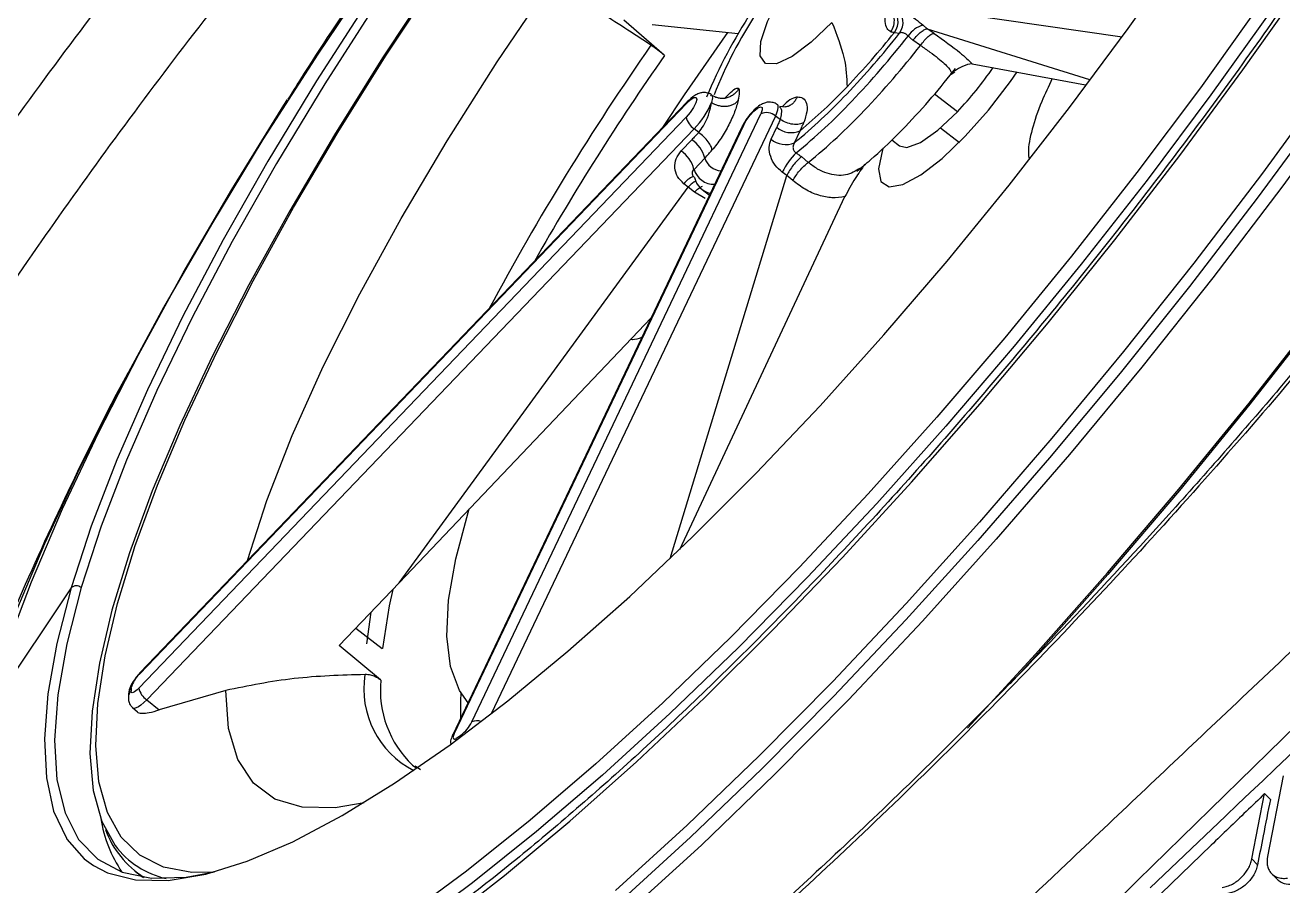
# Model space of a CAD drawing. Extents: x 0 to 84, y -21 to 126.
# Drawn here: x 70.35 to 72.5, y 16.114 to 17.586 of the extents above; entities that cross this region are included whole.
import ezdxf

# ---------------------------------------------------------------- set-up
doc = ezdxf.new("R2010")
doc.units = 0
doc.header["$MEASUREMENT"] = 0
doc.layers.add('1', color=4, linetype='Continuous')

# ---------------------------------------------------------------- blocks, each defined once
blk = doc.blocks.new('PRODIGY')
at = {"layer": '1', "color": 3, "linetype": 'Continuous', "lineweight": 25}
for p, q in [((72.2248, 17.5657), (71.8177, 17.6243)), ((71.4419, 17.5349), (71.3731, 17.5946)), ((71.4216, 17.5876), (71.5688, 17.572)), ((71.8358, 17.5739), (71.8444, 17.5727)), ((71.8847, 17.5864), (71.8918, 17.5802)), ((71.8918, 17.5802), (72.1693, 17.4936)), ((71.9035, 17.5723), (71.8918, 17.5802)), ((71.8802, 17.5517), (71.8674, 17.5606)), ((71.4419, 17.5349), (71.4424, 17.5344)), ((71.9331, 17.5036), (71.9315, 17.5029)), ((71.9327, 17.5028), (71.9389, 17.5064)), ((71.9686, 17.5201), (72.1625, 17.4845)), ((71.5244, 17.4619), (71.523, 17.454)), ((71.5236, 17.4665), (71.5244, 17.4619)), ((71.9434, 17.4383), (71.9043, 17.4686)), ((71.4807, 17.453), (70.5448, 16.4764)), ((71.4814, 17.455), (70.5456, 16.4784)), ((71.6495, 17.4463), (71.6394, 17.4474)), ((70.5437, 16.4523), (71.4795, 17.4289)), ((71.1131, 16.3946), (71.6074, 17.4348)), ((71.6324, 17.4309), (71.1465, 16.4085)), ((71.6405, 17.4251), (71.6324, 17.4309)), ((71.4933, 17.4093), (70.5575, 16.4327)), ((71.5746, 17.4117), (71.0802, 16.3716)), ((71.5774, 17.4148), (71.083, 16.3747)), ((71.5011, 17.403), (71.4933, 17.4093)), ((71.6247, 17.3913), (71.6344, 17.4117)), ((71.6648, 17.3852), (71.6745, 17.4056)), ((71.9146, 17.4108), (71.9467, 17.3859)), ((71.471, 17.3712), (71.4894, 17.3904)), ((71.8312, 17.3902), (71.8445, 17.3799)), ((71.5115, 17.3589), (71.4931, 17.3397)), ((71.6766, 17.3615), (71.6885, 17.3516)), ((71.6516, 17.3295), (71.644, 17.3352)), ((70.9889, 16.6326), (71.4829, 17.3092)), ((71.4521, 16.6741), (71.6516, 17.3295)), ((71.4829, 17.3092), (71.4756, 17.3152)), ((71.4939, 17.3008), (71.4829, 17.3092)), ((71.6621, 17.3204), (71.6516, 17.3295)), ((71.4686, 16.6898), (71.7511, 17.2931)), ((71.5123, 17.2896), (71.4939, 17.3008)), ((71.507, 17.3052), (71.5194, 17.2956)), ((70.9889, 16.6326), (71.4197, 17.0859)), ((70.4281, 16.6238), (70.2777, 16.3989)), ((70.8863, 16.5254), (70.9889, 16.6326)), ((70.9408, 16.5823), (70.9331, 16.5285)), ((70.9147, 16.5551), (70.9598, 16.5205)), ((70.9573, 16.4665), (70.8863, 16.5254)), ((70.9604, 16.5201), (70.9598, 16.5205)), ((70.9573, 16.4665), (70.9578, 16.466)), ((70.5263, 16.4427), (70.526, 16.4367)), ((70.5575, 16.4327), (70.5789, 16.4154)), ((70.6924, 16.4486), (70.5789, 16.4154)), ((70.5335, 16.4187), (70.5409, 16.4123)), ((71.0118, 16.3209), (71.0174, 16.3166)), ((71.0256, 16.3128), (71.0163, 16.3188)), ((72.5004, 16.3027), (72.4733, 16.1644)), ((72.4468, 16.1606), (72.4686, 16.272)), ((72.4686, 16.272), (72.4784, 16.2619)), ((72.273, 16.1111), (72.4019, 16.2337)), ((72.4565, 16.1505), (72.4468, 16.1606)), ((70.5387, 16.1384), (70.5508, 16.129)), ((72.4803, 16.1356), (72.49, 16.1255))]:
    blk.add_line(p, q, dxfattribs=at)
at = {"layer": '1', "color": 3, "linetype": 'Continuous', "lineweight": 25, "flags": 128}
for points in [[(72.6764, 17.5963), (72.5682, 17.4428), (72.4558, 17.2902), (72.3401, 17.1394), (72.2215, 16.9911), (72.1008, 16.8461), (71.9785, 16.7052), (71.8554, 16.5692), (71.732, 16.4388), (71.6091, 16.3147), (71.4872, 16.1975), (71.3671, 16.0878)], [(70.9492, 17.6843), (70.85, 17.537), (70.756, 17.3906), (70.6679, 17.2457), (70.586, 17.1033), (70.5108, 16.9643), (70.4429, 16.8294), (70.3826, 16.6994), (70.3302, 16.5751), (70.2861, 16.4572), (70.2505, 16.3464)], [(73.4207, 19.0608), (73.3831, 18.9434), (73.3366, 18.8186), (73.2815, 18.6871), (73.2182, 18.5496), (73.1469, 18.407), (73.0681, 18.26), (72.9823, 18.1095), (72.8898, 17.9562), (72.7913, 17.8011), (72.6872, 17.645), (72.5782, 17.4887), (72.4648, 17.3333), (72.3477, 17.1794), (72.2276, 17.028), (72.1051, 16.88), (71.9809, 16.7362), (71.8557, 16.5973), (71.7303, 16.4641), (71.6052, 16.3374), (71.4812, 16.218), (71.359, 16.1064)], [(73.4627, 19.0526), (73.4247, 18.9341), (73.3778, 18.8082), (73.3222, 18.6755), (73.2583, 18.5368), (73.1864, 18.3929), (73.1069, 18.2446), (73.0203, 18.0927), (72.927, 17.938), (72.8276, 17.7815), (72.7226, 17.624), (72.6125, 17.4663), (72.4982, 17.3094), (72.38, 17.1542), (72.2588, 17.0015), (72.1352, 16.8521), (72.0099, 16.707), (71.8836, 16.5668), (71.757, 16.4324), (71.6308, 16.3046), (71.5057, 16.1841), (71.3824, 16.0715)], [(70.3339, 15.758), (70.3869, 15.7461), (70.4478, 15.7454), (70.5163, 15.756), (70.5919, 15.7778), (70.6743, 15.8106), (70.7629, 15.8543), (70.8573, 15.9087), (70.9568, 15.9733), (71.061, 16.0479), (71.1691, 16.132), (71.2806, 16.2251), (71.3947, 16.3266), (71.5109, 16.436), (71.6285, 16.5527), (71.7467, 16.6758), (71.8649, 16.8048), (71.9824, 16.9389), (72.0985, 17.0772), (72.2125, 17.219), (72.3237, 17.3635), (72.4316, 17.5097), (72.5354, 17.6569)], [(72.4821, 17.6141), (72.3768, 17.4671), (72.2676, 17.3213), (72.1552, 17.1776), (72.0402, 17.0371), (71.9234, 16.9004), (71.8054, 16.7685), (71.6871, 16.6421), (71.569, 16.522), (71.452, 16.4091), (71.3368, 16.3039), (71.224, 16.2071), (71.1144, 16.1193), (71.0087, 16.0411), (70.9074, 15.9729), (70.8113, 15.9151), (70.7208, 15.8682), (70.6366, 15.8323), (70.5592, 15.8078), (70.4995, 15.796)], [(72.4635, 17.6254), (72.3589, 17.4792), (72.2503, 17.3343), (72.1386, 17.1915), (72.0243, 17.0518), (71.9082, 16.916), (71.7909, 16.7848), (71.6733, 16.6592), (71.556, 16.5399), (71.4397, 16.4276), (71.3251, 16.3231), (71.213, 16.2269), (71.1041, 16.1396), (70.999, 16.0619), (70.8983, 15.9941), (70.8028, 15.9367), (70.7129, 15.89), (70.6292, 15.8544), (70.5523, 15.83), (70.5138, 15.8215)], [(73.6111, 18.9459), (73.574, 18.8299), (73.5283, 18.7068), (73.4744, 18.5772), (73.4124, 18.4417), (73.3428, 18.3012), (73.2658, 18.1564), (73.182, 18.0081), (73.0917, 17.857), (72.9954, 17.7039), (72.8937, 17.5497), (72.787, 17.3953), (72.6761, 17.2413), (72.5613, 17.0886), (72.4435, 16.9382), (72.3231, 16.7906), (72.2008, 16.6468), (72.0774, 16.5075), (72.0337, 16.4597)], [(71.9604, 16.3842), (72.0771, 16.5105), (72.2002, 16.6494), (72.322, 16.7927), (72.4421, 16.9398), (72.5596, 17.0898), (72.674, 17.242), (72.7846, 17.3955), (72.8909, 17.5496), (72.9923, 17.7033), (73.0883, 17.8559), (73.1783, 18.0065), (73.2619, 18.1544), (73.3386, 18.2988), (73.4081, 18.4389), (73.4699, 18.5739), (73.5237, 18.7031), (73.5692, 18.8259), (73.6062, 18.9416)], [(72.0104, 18.8912), (71.9008, 18.7907), (71.7895, 18.682), (71.6773, 18.5661), (71.565, 18.4438), (71.4536, 18.3161), (71.3438, 18.1839), (71.2364, 18.0481), (71.1324, 17.91), (71.0325, 17.7704), (70.9374, 17.6305), (70.8479, 17.4913), (70.7646, 17.3539), (70.6883, 17.2194), (70.6194, 17.0887), (70.5585, 16.9629), (70.5061, 16.8428), (70.4625, 16.7295), (70.4281, 16.6238)], [(72.0168, 18.8765), (71.908, 18.7767), (71.7974, 18.6688), (71.686, 18.5537), (71.5745, 18.4322), (71.4638, 18.3053), (71.3547, 18.174), (71.2481, 18.0392), (71.1448, 17.902), (71.0455, 17.7633), (70.9511, 17.6244), (70.8622, 17.4862), (70.7795, 17.3497), (70.7037, 17.2161), (70.6353, 17.0863), (70.5748, 16.9613), (70.5227, 16.8421), (70.4795, 16.7296), (70.4453, 16.6246)], [(70.4662, 16.1493), (70.4901, 16.1368), (70.5381, 16.1244), (70.5943, 16.1236), (70.6582, 16.1343), (70.7293, 16.1564), (70.8073, 16.1899), (70.8915, 16.2345), (70.9813, 16.2898), (71.076, 16.3554), (71.175, 16.431), (71.2776, 16.5158), (71.3831, 16.6094), (71.4906, 16.7111), (71.5994, 16.82), (71.7087, 16.9355), (71.8177, 17.0567), (71.9257, 17.1827), (72.0318, 17.3126), (72.1353, 17.4455), (72.2355, 17.5804), (72.3316, 17.7164)], [(71.7601, 18.5452), (71.6532, 18.4308), (71.5469, 18.311), (71.4417, 18.1867), (71.3386, 18.0589), (71.2382, 17.9284), (71.1413, 17.7961), (71.0485, 17.6631), (70.9606, 17.5303), (70.8782, 17.3986), (70.8018, 17.269), (70.732, 17.1424), (70.6693, 17.0197), (70.6142, 16.9019), (70.567, 16.7897), (70.5281, 16.684), (70.4979, 16.5856), (70.4764, 16.4951), (70.4639, 16.4132), (70.4604, 16.3405), (70.466, 16.2775), (70.4806, 16.2246), (70.5035, 16.1832)], [(70.5346, 16.6865), (70.5373, 16.6948), (70.5758, 16.7995), (70.6226, 16.9106), (70.6772, 17.0273), (70.7393, 17.1489), (70.8084, 17.2743), (70.8841, 17.4027), (70.9658, 17.5332), (71.0529, 17.6648), (71.1448, 17.7966), (71.2408, 17.9276), (71.3403, 18.0569), (71.4425, 18.1836), (71.5466, 18.3067), (71.652, 18.4253), (71.7578, 18.5387)], [(71.7289, 17.5909), (71.6932, 17.557), (71.6607, 17.5328), (71.634, 17.5204), (71.6154, 17.5207), (71.6063, 17.5337), (71.6075, 17.5584), (71.6189, 17.5928), (71.6395, 17.634), (71.6676, 17.6788), (71.7011, 17.7235), (71.7372, 17.7645)], [(70.7295, 16.6703), (70.7296, 16.6707), (70.7629, 16.7733), (70.8063, 16.8843), (70.8593, 17.0025), (70.9215, 17.1267), (70.9922, 17.2558), (71.0708, 17.3885), (71.1565, 17.5235), (71.2484, 17.6595)], [(71.4397, 17.4115), (71.4768, 17.4674), (71.5507, 17.5739)], [(71.8162, 17.3762), (71.8152, 17.3732), (71.8087, 17.3408), (71.8127, 17.3192), (71.8268, 17.31), (71.8501, 17.3138), (71.881, 17.3304), (71.9174, 17.3585), (71.9569, 17.3963), (71.9967, 17.4412), (72.0341, 17.4902), (72.0453, 17.5063)], [(71.4807, 17.453), (71.4874, 17.4591), (71.493, 17.4625), (71.4966, 17.4626), (71.4978, 17.4594), (71.4962, 17.4534), (71.4922, 17.4455), (71.4863, 17.4369), (71.4795, 17.4289)], [(70.2797, 16.4058), (70.3158, 16.5166), (70.3605, 16.6345), (70.4137, 16.7589), (70.4748, 16.889), (70.5437, 17.0239), (70.6198, 17.163), (70.7027, 17.3052), (70.792, 17.4497), (70.7981, 17.4594)], [(71.4807, 17.453), (71.481, 17.4544), (71.4814, 17.455)], [(71.5774, 17.4148), (71.5821, 17.4231), (71.5884, 17.4316), (71.5952, 17.4391), (71.6017, 17.4444), (71.6067, 17.4468), (71.6096, 17.4457), (71.6098, 17.4415), (71.6074, 17.4348)], [(71.8445, 17.3799), (71.8571, 17.3772), (71.8803, 17.3859), (71.91, 17.4069), (71.9434, 17.4383)], [(71.5774, 17.4148), (71.5756, 17.4133), (71.5746, 17.4117)], [(71.1068, 16.4275), (71.0922, 16.4485), (71.0769, 16.4897), (71.0707, 16.5414), (71.0736, 16.6028), (71.0857, 16.6735), (71.1067, 16.7526), (71.1087, 16.7591)], [(70.586, 16.1464), (70.586, 16.1464), (70.5455, 16.1666), (70.5135, 16.1977), (70.4902, 16.2396), (70.4757, 16.292), (70.4702, 16.3544), (70.4737, 16.4264), (70.4861, 16.5076), (70.5073, 16.5972), (70.5346, 16.6865)], [(70.4281, 16.6238), (70.4038, 16.529), (70.3885, 16.4428), (70.3825, 16.3659), (70.3858, 16.2988), (70.3983, 16.2419), (70.42, 16.1958), (70.421, 16.1941)], [(70.4453, 16.6246), (70.4206, 16.5283), (70.4055, 16.4409), (70.3999, 16.3633), (70.404, 16.2959), (70.4178, 16.2392), (70.441, 16.1937), (70.4736, 16.1598), (70.5153, 16.1376), (70.5658, 16.1274), (70.6247, 16.1292), (70.6735, 16.1383)], [(70.9781, 16.6213), (70.9719, 16.5932), (70.9604, 16.5201)], [(70.5456, 16.4784), (70.5452, 16.4778), (70.5448, 16.4764)], [(70.5437, 16.4523), (70.5411, 16.4498), (70.5386, 16.4477), (70.5363, 16.4461), (70.5344, 16.4451), (70.5328, 16.4447), (70.5316, 16.445), (70.5309, 16.4459), (70.5307, 16.4474)], [(70.5575, 16.4327), (70.5524, 16.4277), (70.5475, 16.4236), (70.5431, 16.4205), (70.5393, 16.4186), (70.5361, 16.4179), (70.5339, 16.4184), (70.5335, 16.4187)], [(70.9289, 16.2566), (70.8794, 16.248), (70.8232, 16.2487), (70.7765, 16.2628), (70.7398, 16.2902), (70.7133, 16.3306), (70.6975, 16.3835), (70.6924, 16.4486)], [(71.0942, 16.4009), (71.0945, 16.4321), (71.0952, 16.4433)], [(71.0802, 16.3716), (71.0813, 16.3731), (71.083, 16.3747)], [(71.086, 16.3627), (71.0863, 16.3644), (71.0873, 16.3673)], [(71.0934, 16.3682), (71.0936, 16.3693), (71.0946, 16.3722)], [(70.421, 16.1941), (70.4507, 16.1606), (70.4662, 16.1493)], [(70.6702, 16.1375), (70.6346, 16.1374), (70.586, 16.1464)]]:
    blk.add_lwpolyline(points, dxfattribs=at)
at = {"layer": '1', "color": 3, "linetype": 'Continuous', "lineweight": 25}
for centre, radius, start, end in [((71.8095, 17.5928), 0.0324, 324.3758, 48.1493), ((71.8181, 17.5915), 0.0324, 324.3768, 48.1476), ((72.3743, 17.1033), 0.9321, 147.1388, 157.2972), ((72.2703, 17.1732), 0.7989, 147.0382, 158.4237), ((70.7063, 18.4691), 1.4488, 316.3238, 321.7765), ((70.778, 18.4135), 1.3504, 316.3221, 321.5599), ((70.6811, 18.4889), 1.4954, 316.333, 321.9758), ((71.8975, 17.5419), 0.0463, 106.0485, 145.9794), ((75.1219, 14.9673), 4.5153, 145.0815, 151.7907), ((70.7023, 18.4725), 1.4951, 316.3325, 321.9859), ((75.2492, 14.8851), 4.638, 145.164, 150.3091), ((71.5116, 17.8494), 0.5962, 316.4085, 325.7463), ((71.021, 18.1643), 1.0107, 309.5663, 316.4993), ((71.0625, 18.1384), 0.9547, 309.8681, 316.4719), ((71.394, 17.5074), 0.1396, 315.3356, 337.5244), ((71.5953, 17.4506), 0.042, 332.1323, 353.1198), ((71.6312, 17.4466), 0.00587, 349.4013, 48.221), ((71.0175, 18.163), 1.0271, 309.2726, 316.5263), ((71.039, 18.1462), 1.0263, 309.2589, 316.5285), ((71.5118, 17.4369), 0.0333, 193.8835, 236.1427), ((71.6168, 17.4125), 0.0242, 49.8274, 112.8774), ((71.6594, 17.4413), 0.0387, 229.8301, 292.8704), ((71.4597, 17.3462), 0.0533, 13.8813, 56.1446), ((71.6497, 17.4209), 0.0387, 229.8359, 292.8646), ((71.4413, 17.3269), 0.0533, 13.8813, 56.1446), ((71.5422, 17.3694), 0.0325, 198.762, 264.4175), ((71.7477, 17.2853), 0.115, 134.0661, 154.3122), ((71.5272, 17.3498), 0.0356, 196.4432, 271.6795), ((71.5059, 17.2919), 0.0382, 112.1722, 142.4959), ((71.5286, 17.3336), 0.0356, 192.8278, 257.5169), ((70.4371, 16.6146), 0.0129, 50.45, 134.3538), ((70.5787, 16.4404), 0.0495, 133.2574, 164.8596), ((71.0848, 16.451), 0.1562, 170.9163, 243.0777), ((70.5427, 16.4418), 0.0164, 135.5334, 176.7164), ((71.582, 16.4007), 1.0523, 177.297, 177.4561), ((71.4999, 16.403), 0.9702, 177.0303, 177.2038), ((70.576, 16.4603), 0.0333, 193.8835, 236.1427), ((71.1324, 16.4484), 0.1755, 174.2141, 226.5703), ((70.5425, 16.4359), 0.0165, 135.6682, 177.4584), ((71.0565, 16.4223), 0.063, 307.2422, 333.9205), ((71.1219, 16.3767), 0.02, 68.3006, 116.2859), ((71.0994, 16.366), 0.0186, 152.1496, 173.1091), ((71.0843, 16.3686), 0.00328, 185.526, 337.7066), ((69.9263, 18.1261), 2.1075, 303.4305, 303.6684), ((70.7056, 16.2662), 0.2298, 189.1675, 213.9793), ((70.6396, 16.2663), 0.1626, 199.9454, 237.7591), ((70.624, 16.2738), 0.1508, 216.9226, 257.2725)]:
    blk.add_arc(centre, radius, start, end, dxfattribs=at)
for points, knots in [([(69.4945, 14.9551), (69.4915, 14.957), (69.4854, 14.9607), (69.4767, 14.9666), (69.4683, 14.9729), (69.4601, 14.9795), (69.4522, 14.9863), (69.4446, 14.9936), (69.4372, 15.0011), (69.4301, 15.009), (69.4233, 15.0171), (69.4168, 15.0256), (69.4106, 15.0344), (69.4046, 15.0436), (69.3886, 15.0702), (69.367, 15.1194), (69.3489, 15.2006), (69.3424, 15.2939), (69.3476, 15.3982), (69.3641, 15.5136), (69.3917, 15.6386), (69.4304, 15.7734), (69.4796, 15.9162), (69.5394, 16.0673), (69.6093, 16.2253), (69.6893, 16.3899), (69.779, 16.5601), (69.8783, 16.7353), (69.9869, 16.9149), (70.1043, 17.0978), (70.2303, 17.2834), (70.3643, 17.4706), (70.506, 17.659), (70.6545, 17.8473), (70.8093, 18.0346), (70.9693, 18.2199), (71.134, 18.4024), (71.3022, 18.5809), (71.473, 18.7547), (71.6452, 18.9227), (71.8178, 19.0839), (71.9898, 19.2378), (72.1195, 19.3488), (72.2078, 19.4221), (72.2556, 19.4613), (72.3031, 19.4998), (72.3504, 19.5375), (72.3973, 19.5744), (72.444, 19.6106), (72.4748, 19.634), (72.4903, 19.6458)], [0, 0, 0, 0, 0.0048827, 0.0097634, 0.0146427, 0.0195213, 0.0243997, 0.0292784, 0.034158, 0.0390392, 0.0439224, 0.0488084, 0.0536976, 0.0585907, 0.0634882, 0.0950123, 0.1267078, 0.1580265, 0.1894878, 0.2205014, 0.2517403, 0.282524, 0.3134859, 0.3441227, 0.3748789, 0.4054851, 0.4361368, 0.4667801, 0.4974854, 0.528293, 0.5590836, 0.5900486, 0.6210924, 0.6523304, 0.6835498, 0.7149743, 0.746452, 0.7780474, 0.8097042, 0.8413955, 0.8731563, 0.9048582, 0.9366414, 0.9456953, 0.9547431, 0.9637879, 0.9728329, 0.9818811, 0.9909357, 1, 1, 1, 1]), ([(69.6815, 15.0148), (69.6438, 15.0374), (69.6134, 15.0686), (69.5678, 15.1475), (69.5526, 15.1952), (69.5371, 15.3059), (69.5368, 15.3688), (69.5507, 15.5082), (69.5649, 15.5846), (69.6283, 15.8315), (69.6983, 16.0194), (69.8888, 16.4275), (70.0095, 16.6479), (70.2247, 16.9918), (70.302, 17.1086), (70.4671, 17.3446), (70.5547, 17.4637), (70.7389, 17.7022), (70.8354, 17.8214), (71.0353, 18.0576), (71.1388, 18.1745), (71.3504, 18.4035), (71.4586, 18.5157), (71.6768, 18.7327), (71.787, 18.8376), (72.0064, 19.038), (72.1158, 19.1335), (72.3309, 19.3131), (72.4366, 19.3973), (72.5394, 19.4751)], [0, 0, 0, 0, 0.0625, 0.0625, 0.125, 0.125, 0.1875, 0.1875, 0.25, 0.25, 0.375, 0.375, 0.5, 0.5, 0.5625, 0.5625, 0.625, 0.625, 0.6875, 0.6875, 0.75, 0.75, 0.8125, 0.8125, 0.875, 0.875, 0.9375, 0.9375, 1, 1, 1, 1]), ([(73.2168, 18.9769), (73.2115, 18.9594), (73.1963, 18.9088), (73.1653, 18.8198), (73.1214, 18.7083), (73.0702, 18.591), (73.0119, 18.4686), (72.947, 18.3418), (72.8756, 18.2112), (72.7982, 18.0777), (72.7152, 17.9419), (72.6271, 17.8046), (72.5343, 17.6666), (72.4373, 17.5284), (72.3366, 17.3911), (72.2328, 17.2551), (72.1264, 17.1214), (72.018, 16.9905), (71.9082, 16.8632), (71.7975, 16.7402), (71.6866, 16.6221), (71.5761, 16.5096), (71.4665, 16.4033), (71.3585, 16.3037), (71.2526, 16.2114), (71.1495, 16.1268), (71.0498, 16.0505), (70.9539, 15.9828), (70.8626, 15.9241), (70.7764, 15.8747), (70.6958, 15.8348), (70.6215, 15.8045), (70.554, 15.7839), (70.4939, 15.7727), (70.4415, 15.7706), (70.3974, 15.7773), (70.3657, 15.7884), (70.3509, 15.8004), (70.3456, 15.8046)], [0, 0, 0, 0, 0.015032, 0.043404, 0.071831, 0.100316, 0.128844, 0.157408, 0.185999, 0.21461, 0.243238, 0.271878, 0.300528, 0.329184, 0.357845, 0.38651, 0.415175, 0.443839, 0.4725, 0.501157, 0.529806, 0.558446, 0.587075, 0.615687, 0.64428, 0.672848, 0.701383, 0.729878, 0.758319, 0.786692, 0.814981, 0.843166, 0.871237, 0.899208, 0.927157, 0.955262, 0.984024, 1, 1, 1, 1]), ([(73.7435, 18.8551), (73.7393, 18.8461), (73.7309, 18.8281), (73.718, 18.8009), (73.7049, 18.7737), (73.6916, 18.7462), (73.678, 18.7187), (73.6642, 18.691), (73.6502, 18.6632), (73.6359, 18.6353), (73.6215, 18.6073), (73.6068, 18.5791), (73.5918, 18.5508), (73.5767, 18.5224), (73.5331, 18.4416), (73.4574, 18.3068), (73.3432, 18.1159), (73.2206, 17.923), (73.0904, 17.7294), (72.9529, 17.536), (72.7614, 17.2805), (72.5079, 16.9669), (72.1871, 16.6073), (71.8566, 16.2708), (71.5782, 16.0133), (71.3576, 15.8239), (71.1939, 15.6904), (71.0328, 15.566), (70.8747, 15.4509), (70.7209, 15.3457), (70.5715, 15.2507), (70.428, 15.1666), (70.2901, 15.0933), (70.1596, 15.0316), (70.0362, 14.9818), (69.9215, 14.9443), (69.8154, 14.9196), (69.7191, 14.9078), (69.6534, 14.9091), (69.6118, 14.9144), (69.5899, 14.9184), (69.5689, 14.9235), (69.5489, 14.9297), (69.5298, 14.9371), (69.5116, 14.9454), (69.5002, 14.9519), (69.4945, 14.9551)], [0, 0, 0, 0, 0.00488, 0.009757, 0.014631, 0.019503, 0.024374, 0.029243, 0.034113, 0.038982, 0.043851, 0.048722, 0.053594, 0.058468, 0.063345, 0.095039, 0.12674, 0.158405, 0.190067, 0.221613, 0.253187, 0.315969, 0.378384, 0.440415, 0.502124, 0.532906, 0.56362, 0.594377, 0.625012, 0.655825, 0.686463, 0.717403, 0.748208, 0.779416, 0.81038, 0.841827, 0.873112, 0.904827, 0.936373, 0.9455, 0.954608, 0.963701, 0.972783, 0.981858, 0.990929, 1, 1, 1, 1]), ([(73.7215, 18.8285), (73.6946, 18.7723), (73.6439, 18.6664), (73.5631, 18.5113), (73.4874, 18.3741), (73.4191, 18.2558), (73.359, 18.1554), (73.2826, 18.0316), (73.1762, 17.8662), (73.0241, 17.6439), (72.8569, 17.4153), (72.6795, 17.1875), (72.5011, 16.9714), (72.3171, 16.7611), (72.1396, 16.5693), (71.9767, 16.402), (71.8298, 16.2578), (71.6999, 16.1353), (71.5745, 16.0212), (71.4475, 15.9099), (71.3111, 15.7952), (71.1795, 15.6895), (71.0495, 15.5898), (70.9193, 15.4944), (70.7802, 15.3981), (70.6385, 15.3063), (70.5005, 15.2238), (70.3708, 15.153), (70.2504, 15.0942), (70.1545, 15.0535), (70.0822, 15.027), (70.0324, 15.0109), (69.9948, 15.0002), (69.9649, 14.9928), (69.9362, 14.9864), (69.9022, 14.9802), (69.8646, 14.9754), (69.825, 14.9732), (69.8017, 14.9755), (69.7892, 14.9767)], [0, 0, 0, 0, 0.032664, 0.06159, 0.086757, 0.108148, 0.125755, 0.140721, 0.174256, 0.21335, 0.257942, 0.294954, 0.334973, 0.375202, 0.411836, 0.444887, 0.474389, 0.500374, 0.522867, 0.549562, 0.576719, 0.605372, 0.629995, 0.657505, 0.687905, 0.720484, 0.752941, 0.785119, 0.81703, 0.848354, 0.866963, 0.883183, 0.897039, 0.905584, 0.917586, 0.933039, 0.951933, 0.974257, 1, 1, 1, 1]), ([(71.6884, 18.6134), (71.676, 18.6002), (71.6191, 18.5398), (71.5205, 18.4277), (71.3936, 18.2782), (71.271, 18.1261), (71.1522, 17.9718), (71.0372, 17.815), (70.9264, 17.6555), (70.8468, 17.5368), (70.8059, 17.4711), (70.7988, 17.4597)], [0, 0, 0, 0, 0.037936, 0.173928, 0.307782, 0.440365, 0.572428, 0.704631, 0.837474, 0.971697, 1, 1, 1, 1]), ([(71.4195, 17.552), (71.3894, 17.5717), (71.3298, 17.6109), (71.2753, 17.6434), (71.2484, 17.6595)], [0, 0, 0, 0, 0.504705, 1, 1, 1, 1]), ([(73.7038, 17.6398), (73.5881, 17.5307), (73.3529, 17.3088), (73.0099, 16.9848), (72.6861, 16.6786), (72.3966, 16.4046), (72.1528, 16.1737), (71.9512, 15.9828), (71.7883, 15.8284), (71.6432, 15.6909), (71.5188, 15.5731), (71.4173, 15.477), (71.3359, 15.3999), (71.2411, 15.31), (71.1121, 15.1878), (70.9471, 15.0316), (70.7602, 14.8547), (70.5548, 14.6603), (70.3367, 14.454), (70.0855, 14.2164), (69.8199, 13.9653), (69.5484, 13.7088), (69.3455, 13.5171), (69.2008, 13.3805), (69.097, 13.2825), (68.9815, 13.1734), (68.8462, 13.0458), (68.673, 12.8823), (68.4574, 12.6788), (68.1953, 12.4313), (67.8996, 12.1522), (67.5706, 11.8413), (67.2082, 11.4986), (66.8275, 11.1383), (66.5678, 10.8921), (66.4399, 10.7708)], [0, 0, 0, 0, 0.047732, 0.097021, 0.141602, 0.181473, 0.216643, 0.242357, 0.264803, 0.283982, 0.302359, 0.316221, 0.32592, 0.336001, 0.355428, 0.379237, 0.404198, 0.432652, 0.464067, 0.494314, 0.536393, 0.573752, 0.606394, 0.620146, 0.633459, 0.649229, 0.66783, 0.689262, 0.720711, 0.75677, 0.797442, 0.842721, 0.892609, 0.947115, 1, 1, 1, 1]), ([(71.8297, 17.5752), (71.8272, 17.5765), (71.8222, 17.5792), (71.8196, 17.5919), (71.8201, 17.6057), (71.8236, 17.6154), (71.8245, 17.6177)], [0, 0, 0, 0, 0.285537, 0.593261, 0.900801, 1, 1, 1, 1]), ([(71.8297, 17.5752), (71.8315, 17.5785), (71.8354, 17.5855), (71.8361, 17.5978), (71.8329, 17.6095), (71.8277, 17.6152), (71.8252, 17.6179)], [0, 0, 0, 0, 0.240843, 0.499981, 0.759115, 1, 1, 1, 1]), ([(71.8397, 17.6156), (71.842, 17.615), (71.8465, 17.6136), (71.8582, 17.6066), (71.8718, 17.5971), (71.8804, 17.5899), (71.8847, 17.5864)], [0, 0, 0, 0, 0.253817, 0.504815, 0.753652, 1, 1, 1, 1]), ([(71.7289, 17.591), (71.7369, 17.5702), (71.753, 17.5286), (71.7541, 17.4968), (71.7547, 17.4809)], [0, 0, 0, 0, 0.499996, 1, 1, 1, 1]), ([(70.1609, 14.1108), (70.595, 14.524), (71.2623, 15.1592), (72.4518, 16.3177), (73.2088, 17.0613), (73.736, 17.5793)], [0, 0, 0, 0, 0.360925, 0.55487, 1, 1, 1, 1]), ([(71.8297, 17.5752), (71.8308, 17.5749), (71.8329, 17.5744), (71.8349, 17.5741), (71.8358, 17.5739)], [0, 0, 0, 0, 0.559962, 1, 1, 1, 1]), ([(71.8591, 17.5678), (71.8586, 17.5683), (71.8576, 17.5693), (71.8558, 17.5707), (71.8539, 17.5719), (71.8519, 17.5728), (71.8498, 17.5734), (71.8471, 17.5737), (71.8455, 17.5731), (71.8444, 17.5727)], [0, 0, 0, 0, 0.111836, 0.224671, 0.339821, 0.459152, 0.583912, 0.715278, 1, 1, 1, 1]), ([(71.8674, 17.5606), (71.8659, 17.562), (71.8631, 17.5643), (71.8603, 17.5667), (71.8591, 17.5678)], [0, 0, 0, 0, 0.560026, 1, 1, 1, 1]), ([(71.8674, 17.5606), (71.8698, 17.5634), (71.8746, 17.569), (71.8817, 17.5754), (71.888, 17.5797), (71.8905, 17.5801), (71.8918, 17.5802)], [0, 0, 0, 0, 0.250005, 0.499985, 0.749994, 1, 1, 1, 1]), ([(71.8802, 17.5517), (71.8824, 17.5546), (71.8868, 17.5604), (71.8935, 17.567), (71.8995, 17.5716), (71.9021, 17.5721), (71.9035, 17.5723)], [0, 0, 0, 0, 0.249285, 0.499999, 0.750668, 1, 1, 1, 1]), ([(71.9035, 17.5723), (71.9197, 17.5607), (71.9489, 17.5397), (71.9625, 17.5262), (71.9686, 17.5201)], [0, 0, 0, 0, 0.554806, 1, 1, 1, 1]), ([(71.4419, 17.5349), (71.4392, 17.5372), (71.4344, 17.5412), (71.4267, 17.5471), (71.422, 17.5502), (71.4195, 17.552)], [0, 0, 0, 0, 0.374312, 0.655894, 1, 1, 1, 1]), ([(71.8802, 17.5517), (71.8858, 17.5479), (71.8967, 17.5404), (71.9104, 17.53), (71.921, 17.5209), (71.9311, 17.5107), (71.9323, 17.5064), (71.9331, 17.5036)], [0, 0, 0, 0, 0.178002, 0.351145, 0.519763, 0.684193, 1, 1, 1, 1]), ([(71.7714, 17.3365), (71.7793, 17.343), (71.8028, 17.3623), (71.8425, 17.3998), (71.8884, 17.4488), (71.9207, 17.4873), (71.9373, 17.5084), (71.9402, 17.5122)], [0, 0, 0, 0, 0.142483, 0.421127, 0.692354, 0.944466, 1, 1, 1, 1]), ([(71.9686, 17.5201), (71.9636, 17.5195), (71.9552, 17.5183), (71.9431, 17.5106), (71.9382, 17.5076)], [0, 0, 0, 0, 0.599297, 1, 1, 1, 1]), ([(72.1054, 17.495), (72.0991, 17.4816), (72.0839, 17.4498), (72.0702, 17.4072), (72.0633, 17.3739), (72.0653, 17.3608), (72.066, 17.3568)], [0, 0, 0, 0, 0.228472, 0.545919, 0.863953, 1, 1, 1, 1]), ([(72.4019, 16.2337), (72.6273, 16.4487), (72.9657, 16.7714), (73.3629, 17.1496), (73.5596, 17.3396), (73.6771, 17.4487), (73.7414, 17.4841), (73.7735, 17.5018)], [0, 0, 0, 0, 0.498044, 0.747571, 0.874859, 0.937491, 1, 1, 1, 1]), ([(71.5232, 17.4666), (71.5229, 17.4669), (71.5207, 17.4692), (71.515, 17.4709), (71.5077, 17.4713), (71.5007, 17.4695), (71.492, 17.4651), (71.4857, 17.459), (71.4814, 17.455)], [0, 0, 0, 0, 0.026401, 0.187956, 0.32735, 0.46866, 0.645514, 1, 1, 1, 1]), ([(71.5236, 17.4665), (71.5234, 17.4669), (71.5231, 17.4675), (71.5215, 17.4659), (71.5211, 17.4654)], [0, 0, 0, 0, 0.687282, 1, 1, 1, 1]), ([(71.5696, 17.478), (71.5686, 17.4762), (71.5664, 17.4725), (71.5616, 17.4679), (71.5558, 17.4641), (71.5491, 17.4616), (71.5421, 17.4606), (71.5352, 17.4613), (71.5289, 17.4632), (71.5253, 17.4654), (71.5236, 17.4665)], [0, 0, 0, 0, 0.114926, 0.238065, 0.367353, 0.499999, 0.632641, 0.761952, 0.885087, 1, 1, 1, 1]), ([(71.5465, 17.4623), (71.5495, 17.4653), (71.5572, 17.473), (71.5654, 17.4796), (71.5683, 17.4785), (71.5696, 17.478)], [0, 0, 0, 0, 0.258974, 0.647235, 1, 1, 1, 1]), ([(71.5687, 17.4576), (71.5697, 17.4626), (71.5718, 17.4726), (71.5704, 17.4762), (71.5696, 17.478)], [0, 0, 0, 0, 0.500593, 1, 1, 1, 1]), ([(71.6693, 17.4636), (71.6653, 17.4625), (71.6574, 17.4603), (71.6484, 17.4513), (71.6439, 17.4468)], [0, 0, 0, 0, 0.500585, 1, 1, 1, 1]), ([(71.6693, 17.4636), (71.6685, 17.4618), (71.6668, 17.4581), (71.663, 17.4533), (71.6582, 17.4494), (71.6534, 17.447), (71.6503, 17.4466), (71.6493, 17.4464)], [0, 0, 0, 0, 0.202774, 0.420048, 0.648212, 0.882282, 1, 1, 1, 1]), ([(71.6693, 17.4636), (71.6729, 17.4634), (71.6803, 17.4628), (71.6859, 17.4531), (71.6871, 17.4389), (71.6829, 17.4262), (71.6807, 17.4198)], [0, 0, 0, 0, 0.242601, 0.490111, 0.742597, 1, 1, 1, 1]), ([(71.5011, 17.403), (71.5038, 17.4067), (71.5096, 17.4143), (71.5167, 17.4292), (71.5214, 17.4434), (71.5225, 17.4511), (71.523, 17.454)], [0, 0, 0, 0, 0.234989, 0.490946, 0.806428, 1, 1, 1, 1]), ([(71.523, 17.454), (71.5247, 17.453), (71.5283, 17.451), (71.5346, 17.4489), (71.5414, 17.4476), (71.5484, 17.4476), (71.5551, 17.4487), (71.5608, 17.4509), (71.5655, 17.4539), (71.5676, 17.4564), (71.5687, 17.4576)], [0, 0, 0, 0, 0.114899, 0.238037, 0.367356, 0.50002, 0.632652, 0.761936, 0.885101, 1, 1, 1, 1]), ([(71.5687, 17.4576), (71.5669, 17.4513), (71.5632, 17.4386), (71.5529, 17.4158), (71.5399, 17.3926), (71.5292, 17.3792), (71.5238, 17.3725)], [0, 0, 0, 0, 0.242601, 0.490126, 0.742606, 1, 1, 1, 1]), ([(71.6262, 17.4543), (71.6246, 17.4546), (71.6208, 17.4552), (71.6146, 17.4538), (71.6069, 17.4504), (71.5985, 17.444), (71.5885, 17.4335), (71.58, 17.422), (71.5762, 17.4148), (71.5746, 17.4117)], [0, 0, 0, 0, 0.065059, 0.161685, 0.275788, 0.461305, 0.652596, 0.851061, 1, 1, 1, 1]), ([(71.6349, 17.4508), (71.6329, 17.4522), (71.6301, 17.4541), (71.627, 17.4543), (71.6262, 17.4543)], [0, 0, 0, 0, 0.740266, 1, 1, 1, 1]), ([(71.6405, 17.4251), (71.6415, 17.4286), (71.6436, 17.4358), (71.6429, 17.4437), (71.6401, 17.4459), (71.6392, 17.4467)], [0, 0, 0, 0, 0.379248, 0.792319, 1, 1, 1, 1]), ([(71.6405, 17.4251), (71.6394, 17.4226), (71.6374, 17.4181), (71.6354, 17.4137), (71.6344, 17.4117)], [0, 0, 0, 0, 0.559979, 1, 1, 1, 1]), ([(71.6807, 17.4198), (71.6783, 17.4186), (71.6732, 17.4162), (71.6623, 17.4163), (71.6505, 17.4192), (71.6437, 17.4232), (71.6405, 17.4251)], [0, 0, 0, 0, 0.240891, 0.500018, 0.759135, 1, 1, 1, 1]), ([(71.6745, 17.4056), (71.6757, 17.4082), (71.6778, 17.4129), (71.6799, 17.4177), (71.6807, 17.4198)], [0, 0, 0, 0, 0.560033, 1, 1, 1, 1]), ([(71.5011, 17.403), (71.4989, 17.4006), (71.4951, 17.3964), (71.4912, 17.3922), (71.4894, 17.3904)], [0, 0, 0, 0, 0.559937, 1, 1, 1, 1]), ([(71.5238, 17.3725), (71.5236, 17.3744), (71.523, 17.3784), (71.5178, 17.3868), (71.5102, 17.3956), (71.504, 17.4006), (71.5011, 17.403)], [0, 0, 0, 0, 0.240879, 0.499982, 0.759123, 1, 1, 1, 1]), ([(71.644, 17.3352), (71.6397, 17.3388), (71.6312, 17.3462), (71.6233, 17.3616), (71.6204, 17.3777), (71.6233, 17.3867), (71.6247, 17.3913)], [0, 0, 0, 0, 0.248135, 0.496963, 0.746612, 1, 1, 1, 1]), ([(71.6648, 17.3852), (71.6639, 17.3835), (71.6626, 17.3811), (71.6622, 17.3776), (71.6625, 17.3751), (71.6632, 17.3729), (71.6643, 17.3709), (71.6658, 17.3692), (71.667, 17.3683), (71.6677, 17.3679)], [0, 0, 0, 0, 0.285805, 0.417457, 0.542118, 0.661312, 0.776197, 0.888447, 1, 1, 1, 1]), ([(71.4756, 17.3152), (71.4717, 17.3191), (71.4639, 17.3268), (71.4595, 17.3424), (71.4613, 17.3583), (71.4678, 17.3669), (71.471, 17.3712)], [0, 0, 0, 0, 0.248125, 0.496943, 0.746571, 1, 1, 1, 1]), ([(71.5115, 17.3589), (71.5138, 17.3614), (71.518, 17.3659), (71.522, 17.3704), (71.5238, 17.3725)], [0, 0, 0, 0, 0.560065, 1, 1, 1, 1]), ([(71.6766, 17.3615), (71.6744, 17.3595), (71.6698, 17.3553), (71.6627, 17.3468), (71.6562, 17.3377), (71.6531, 17.3323), (71.6516, 17.3295)], [0, 0, 0, 0, 0.25, 0.500028, 0.750001, 1, 1, 1, 1]), ([(71.6677, 17.3679), (71.6693, 17.3668), (71.6723, 17.3646), (71.6753, 17.3625), (71.6766, 17.3615)], [0, 0, 0, 0, 0.559982, 1, 1, 1, 1]), ([(71.4931, 17.3397), (71.4921, 17.3388), (71.4906, 17.3374), (71.4899, 17.3347), (71.4898, 17.3328), (71.4902, 17.3308), (71.4911, 17.3289), (71.4923, 17.3272), (71.4934, 17.3262), (71.4939, 17.3257)], [0, 0, 0, 0, 0.285849, 0.417431, 0.542175, 0.661313, 0.77619, 0.888525, 1, 1, 1, 1]), ([(71.6621, 17.3204), (71.6637, 17.3232), (71.6667, 17.3287), (71.6736, 17.3375), (71.6811, 17.3457), (71.686, 17.3496), (71.6885, 17.3516)], [0, 0, 0, 0, 0.24927, 0.49999, 0.750669, 1, 1, 1, 1]), ([(71.7775, 17.3417), (71.7694, 17.3369), (71.7571, 17.3296), (71.7368, 17.3291), (71.7206, 17.3324), (71.704, 17.3396), (71.6937, 17.3476), (71.6885, 17.3516)], [0, 0, 0, 0, 0.313301, 0.47915, 0.648656, 0.822161, 1, 1, 1, 1]), ([(71.7852, 17.3487), (71.7795, 17.3405), (71.7662, 17.3214), (71.7566, 17.3034), (71.7511, 17.2931)], [0, 0, 0, 0, 0.4274187, 1, 1, 1, 1]), ([(71.4956, 17.3193), (71.4951, 17.3191), (71.4932, 17.3184), (71.4886, 17.3148), (71.4847, 17.3109), (71.4829, 17.3092)], [0, 0, 0, 0, 0.162864, 0.623971, 1, 1, 1, 1]), ([(71.4939, 17.3008), (71.4963, 17.3031), (71.5011, 17.3078), (71.5053, 17.3099), (71.5074, 17.3111)], [0, 0, 0, 0, 0.484336, 1, 1, 1, 1]), ([(71.7511, 17.2931), (71.7438, 17.292), (71.7294, 17.29), (71.7062, 17.2947), (71.6833, 17.3044), (71.6691, 17.3151), (71.6621, 17.3204)], [0, 0, 0, 0, 0.2555537, 0.5054803, 0.7555774, 1, 1, 1, 1]), ([(71.4036, 17.052), (71.3978, 17.05), (71.3904, 17.0475), (71.3857, 17.0488), (71.3848, 17.0491)], [0, 0, 0, 0, 0.7938474, 1, 1, 1, 1]), ([(70.5261, 16.993), (70.5244, 16.9899), (70.4892, 16.9257), (70.4256, 16.7968), (70.3357, 16.6011), (70.2703, 16.4441), (70.2384, 16.3503), (70.2307, 16.3276)], [0, 0, 0, 0, 0.01406, 0.291551, 0.585185, 0.899461, 1, 1, 1, 1]), ([(70.5456, 16.4784), (70.5435, 16.476), (70.5386, 16.4706), (70.532, 16.4605), (70.5275, 16.4515), (70.5267, 16.4451), (70.5263, 16.4427)], [0, 0, 0, 0, 0.22005, 0.499413, 0.809465, 1, 1, 1, 1]), ([(70.9306, 16.4757), (70.89, 16.4745), (70.8094, 16.4721), (70.7311, 16.4564), (70.6924, 16.4486)], [0, 0, 0, 0, 0.504699, 1, 1, 1, 1]), ([(70.9573, 16.4665), (70.9543, 16.4685), (70.9492, 16.472), (70.9399, 16.4751), (70.9339, 16.4755), (70.9306, 16.4757)], [0, 0, 0, 0, 0.374311, 0.655894, 1, 1, 1, 1]), ([(70.526, 16.4367), (70.5261, 16.4343), (70.5263, 16.4295), (70.5291, 16.4229), (70.5324, 16.4201), (70.5337, 16.4189)], [0, 0, 0, 0, 0.3683468, 0.7482668, 1, 1, 1, 1]), ([(70.541, 16.4124), (70.5411, 16.4123), (70.5419, 16.4102), (70.549, 16.4093), (70.5618, 16.41), (70.573, 16.4136), (70.5789, 16.4154)], [0, 0, 0, 0, 0.0185313, 0.3225721, 0.640862, 1, 1, 1, 1]), ([(71.0802, 16.3716), (71.0789, 16.3686), (71.0768, 16.3642), (71.0767, 16.3592), (71.0767, 16.3576)], [0, 0, 0, 0, 0.671293, 1, 1, 1, 1]), ([(72.4686, 16.272), (72.4581, 16.2618), (72.4276, 16.2325), (72.3667, 16.1737), (72.3164, 16.1252), (72.2859, 16.0958)], [0, 0, 0, 0, 0.173332, 0.499993, 1, 1, 1, 1]), ([(72.4784, 16.2619), (72.4742, 16.2412), (72.4669, 16.2042), (72.4597, 16.1669), (72.4565, 16.1505)], [0, 0, 0, 0, 0.5600111, 1, 1, 1, 1]), ([(72.3959, 16.1115), (72.3989, 16.1121), (72.4047, 16.1133), (72.4161, 16.1183), (72.4292, 16.1278), (72.4392, 16.1407), (72.4447, 16.1519), (72.4461, 16.1577), (72.4468, 16.1606)], [0, 0, 0, 0, 0.132555, 0.260254, 0.500713, 0.744638, 0.870923, 1, 1, 1, 1]), ([(72.4565, 16.1505), (72.4558, 16.1476), (72.4544, 16.1419), (72.4489, 16.1306), (72.4389, 16.1177), (72.4258, 16.1082), (72.4144, 16.1032), (72.4086, 16.102), (72.4056, 16.1014)], [0, 0, 0, 0, 0.129138, 0.25546, 0.499521, 0.739797, 0.867468, 1, 1, 1, 1]), ([(72.4733, 16.1644), (72.4729, 16.1596), (72.4721, 16.1518), (72.4752, 16.1423), (72.4803, 16.1346), (72.4884, 16.1292), (72.498, 16.1269), (72.5042, 16.1272), (72.5075, 16.1275), (72.5078, 16.1276)], [0, 0, 0, 0, 0.215815, 0.349191, 0.499291, 0.706923, 0.85973, 0.985584, 1, 1, 1, 1]), ([(72.49, 16.1256), (72.4922, 16.1237), (72.4956, 16.1207), (72.5045, 16.1171), (72.512, 16.1173), (72.5175, 16.1175)], [0, 0, 0, 0, 0.308919, 0.493826, 1, 1, 1, 1])]:
    blk.add_open_spline(points, degree=3, knots=knots, dxfattribs=at)

msp = doc.modelspace()

# ---------------------------------------------------------------- block references
at = {"layer": '1'}
msp.add_blockref('PRODIGY', (0, 0), dxfattribs=at)

doc.saveas('drawing.dxf')
